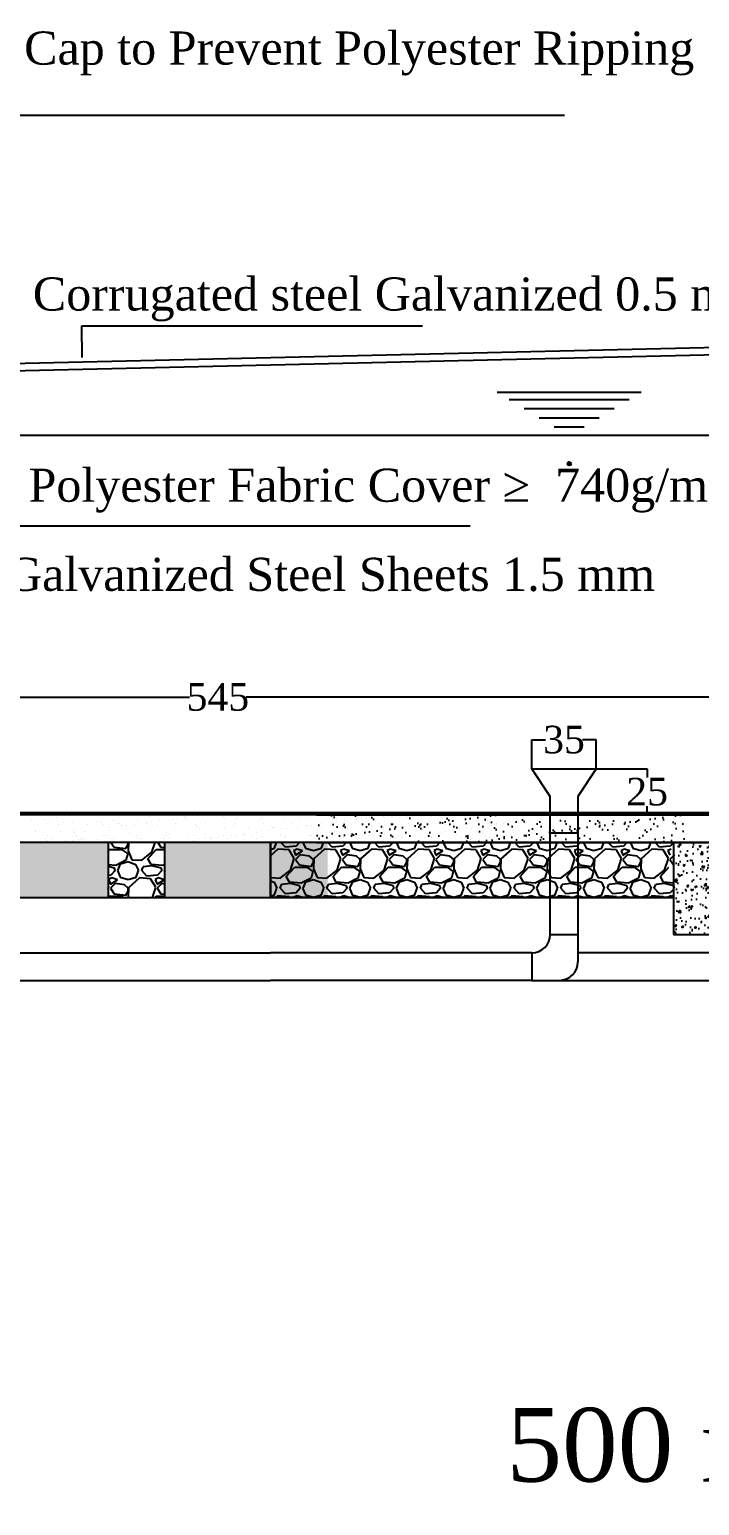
# Model space of a CAD drawing. Header units: centimetres. Extents: x 19229 to 24071, y 10219 to 13667.
# Drawn here: x 21384 to 21748, y 10272 to 11075 of the extents above; entities that cross this region are included whole.
import ezdxf

# ---------------------------------------------------------------- set-up
doc = ezdxf.new("R2010")
doc.units = ezdxf.units.CM
doc.layers.get('0').update_dxf_attribs({"linetype": 'CONTINUOUS'})
doc.layers.get('DEFPOINTS').update_dxf_attribs({"linetype": 'CONTINUOUS'})
doc.styles.add('style2', font='times.ttf', dxfattribs={"height": 15})
doc.styles.add('style3', font='times.ttf', dxfattribs={"height": 25})
doc.dimstyles.get("Standard").update_dxf_attribs({"dimtxt": 15, "dimasz": 0.18, "dimexe": 0.18, "dimexo": 0.0625, "dimgap": 0.09, "dimtad": 0, "dimtih": 1, "dimtoh": 1, "dimdec": 0, "dimzin": 0, "dimdsep": 46, "dimtxsty": 'style2', "dimcen": 0.09, "dimadec": 0, "dimazin": 0, "dimtfac": 1, "dimtdec": 0, "dimtofl": 0, "dimtmove": 0, "dimatfit": 3, "dimfxl": 1, "dimtolj": 1, "dimtzin": 0, "dimarcsym": 0})

# ---------------------------------------------------------------- blocks, each defined once
blk = doc.blocks.new('*D6')
at = {"color": 0, "lineweight": -2, "transparency": 16777216}
for p, q in [((21692.08, 10672.63), (21719.83, 10672.63)), ((21719.65, 10672.45), (21719.65, 10667.85)), ((21682.08, 10647.63), (21719.83, 10647.63)), ((21719.65, 10647.81), (21719.65, 10652.41))]:
    blk.add_line(p, q, dxfattribs=at)
at = {"color": 0, "transparency": 16777216}
for points in [[(21719.62, 10672.45), (21719.68, 10672.45), (21719.65, 10672.63)], [(21719.62, 10647.81), (21719.68, 10647.81), (21719.65, 10647.63)]]:
    blk.add_solid(points, dxfattribs=at)
at = {"layer": 'DEFPOINTS', "color": 0, "transparency": 16777216}
for p in [(21692.01, 10672.63), (21719.65, 10672.63), (21682.01, 10647.63)]:
    blk.add_point(p, dxfattribs=at)
at = {"color": 0, "transparency": 16777216, "insert": (21719.65, 10660.13), "char_height": 15, "attachment_point": 5, "style": 'style2'}
blk.add_mtext('\\A1;25', dxfattribs=at)
blk = doc.blocks.new('*D7')
at = {"color": 0, "lineweight": -2, "transparency": 16777216}
for p, q in [((21657.01, 10672.69), (21657.01, 10688.62)), ((21657.19, 10688.44), (21664.53, 10688.44)), ((21691.83, 10688.44), (21684.5, 10688.44)), ((21692.01, 10672.69), (21692.01, 10688.62))]:
    blk.add_line(p, q, dxfattribs=at)
at = {"color": 0, "transparency": 16777216}
for points in [[(21657.19, 10688.47), (21657.19, 10688.41), (21657.01, 10688.44)], [(21691.83, 10688.47), (21691.83, 10688.41), (21692.01, 10688.44)]]:
    blk.add_solid(points, dxfattribs=at)
at = {"layer": 'DEFPOINTS', "color": 0, "transparency": 16777216}
for p in [(21692.01, 10688.44), (21657.01, 10672.63), (21692.01, 10672.63)]:
    blk.add_point(p, dxfattribs=at)
at = {"color": 0, "transparency": 16777216, "insert": (21674.51, 10688.44), "char_height": 15, "attachment_point": 5, "style": 'style2'}
blk.add_mtext('\\A1;35', dxfattribs=at)
blk = doc.blocks.new('*D24')
at = {"color": 0, "lineweight": -2, "ltscale": 20, "transparency": 16777216}
for p, q in [((21214.07, 10711.7), (21214.07, 10711.82)), ((21214.25, 10711.64), (21471.06, 10711.64)), ((21758.76, 10711.64), (21501.94, 10711.64)), ((21758.94, 10711.7), (21758.94, 10711.82))]:
    blk.add_line(p, q, dxfattribs=at)
at = {"color": 0, "ltscale": 20, "transparency": 16777216}
for points in [[(21214.25, 10711.67), (21214.25, 10711.61), (21214.07, 10711.64)], [(21758.76, 10711.67), (21758.76, 10711.61), (21758.94, 10711.64)]]:
    blk.add_solid(points, dxfattribs=at)
at = {"layer": 'DEFPOINTS', "color": 0, "ltscale": 20, "transparency": 16777216}
for p in [(21214.07, 10711.64), (21758.94, 10711.64), (21758.94, 10711.64)]:
    blk.add_point(p, dxfattribs=at)
at = {"color": 0, "ltscale": 20, "transparency": 16777216, "insert": (21486.5, 10711.64), "char_height": 15, "attachment_point": 5, "style": 'style2'}
blk.add_mtext('\\A1;545', dxfattribs=at)

msp = doc.modelspace()

# ---------------------------------------------------------------- hatches: boundary and pattern name
h = msp.add_hatch(color=7)
h.dxf.hatch_style = 1
h.paths.add_polyline_path([(21676.39, 10838.45, 1), (21678.39, 10838.45, 1)])
h = msp.add_hatch()
h.set_pattern_fill('AR-SAND', scale=0.2)
h.set_pattern_definition([(37.5, (151.59, 1031.876), (-0.3200063, 9.7882647), [0, -7.7216, 0, -8.636, 0, -8.255]), (7.5, (151.59, 1031.876), (8.990466, 14.336502), [0, -4.1656, 0, -6.9596, 0, -2.667]), (327.5, (145.3415, 1031.876), (15.8198474, 0.0287437), [0, -2.54, 0, -9.144, 0, -11.938]), (317.5, (145.341, 1031.876), (15.271129, 4.4585865), [0, -1.27, 0, -5.9944, 0, -6.858])])
h.paths.add_polyline_path([(21740.07, 10647.63), (21540.07, 10647.63), (21540.07, 10632.63), (21740.07, 10632.63), (21740.07, 10637.63)])
h = msp.add_hatch()
h.set_pattern_fill('GRAVEL', scale=0.9)
h.set_pattern_definition([(228.0127875, (347.4592, 845.359), (-182.88000001, -205.73999999), [3.075493, -304.474353]), (184.969741, (345.4018, 843.073), (274.31999989, 22.860001302), [5.277642, -522.48644]), (132.510447, (340.144, 842.6158), (228.6000001, -251.45999991), [3.721334, -368.412505]), (267.273689, (331.2286, 836.9008), (22.86000005, 457.2), [4.80604, -475.797937]), (292.833654, (331, 832.1002), (-114.30000001, 274.319999996), [4.712703, -466.55827]), (357.273689, (332.8288, 827.7568), (-457.2, 22.86000005), [4.80604, -475.797937]), (37.6942405, (337.6294, 827.5282), (-297.179999987, -228.600000017), [6.355743, -629.218038]), (72.2553284, (342.6586, 831.4144), (160.020000043, 502.919999986), [6.000476, -594.04731]), (121.4295656, (344.4874, 837.1294), (-182.880000026, 297.179999984), [4.822317, -477.409911]), (175.236358, (341.9728, 841.2442), (251.46, -22.86000004), [5.50542, -269.765433]), (222.3974378, (336.4864, 841.7014), (-274.319999991, -251.46000001), [7.119701, -704.850953]), (138.814075, (353.86, 836.6722), (-160.02, 137.16000001), [2.43004, -240.575092]), (171.4692344, (352.0312, 838.2724), (297.18000001, -45.71999995), [4.623138, -457.69175]), (225, (347.46, 838.958), (-3e-15, -22.86), [3.232884, -29.096038]), (203.19859, (345.859, 841.7014), (114.3, 45.72), [1.740972, -172.355601]), (291.80141, (344.259, 841.0156), (-22.86, 68.58), [2.46209, -120.642777]), (30.963757, (345.1732, 838.7296), (68.58, 45.72), [3.998877, -129.296683]), (161.56505, (348.602, 840.787), (45.72, -22.86), [2.891584, -69.398083]), (16.3895403, (331, 841.0156), (228.6, 68.58), [4.050792, -401.02944]), (70.346176, (334.8862, 842.1586), (-91.44000001, -251.46), [3.39839, -336.439941]), (293.19859, (348.6022, 845.359), (-45.72, 114.3), [3.48192, -170.614652]), (343.6104597, (349.9738, 842.1586), (-228.600000005, 68.579999984), [4.050792, -401.02944]), (339.443955, (331, 826.8424), (-114.3, 45.72), [3.906317, -191.409609]), (294.7751406, (334.6576, 825.4708), (-114.30000014, 251.45999994), [3.27305, -324.03234]), (66.80141, (348.8308, 822.499), (45.72, 114.3), [3.48192, -170.614652]), (17.3540246, (350.2024, 825.6994), (-297.179999994, -91.44000002), [3.832045, -379.371384]), (69.443955, (337.6294, 822.499), (-45.72, -114.3), [1.953158, -193.362767]), (101.309932, (347.459, 822.499), (-22.86, 91.44), [1.165631, -115.397955]), (165.963757, (347.2306, 823.642), (68.58, -22.86), [4.712703, -89.541491]), (186.009006, (342.6586, 824.785), (228.6, 22.86000001), [4.367403, -432.372284]), (303.690068, (345.173, 836.672), (-22.86, 45.72), [3.296915, -79.125987]), (353.1572266, (347.002, 833.929), (388.620000002, -45.71999998), [5.75601, -569.844082]), (60.945396, (352.717, 833.2432), (-91.44, -160.02), [2.353574, -233.00453]), (90, (353.86, 835.3), (-22.86, 22.86), [1.3716, -21.4884]), (120.256437, (342.2014, 825.4708), (91.43999999, -160.02000001), [3.175803, -314.405467]), (48.0127875, (340.6012, 828.214), (182.88000002, 205.73999999), [6.150986, -301.39886]), (0, (344.716, 832.786), (22.86, 22.86), [5.9436, -16.9164]), (325.3048465, (350.6596, 832.786), (228.60000009, -160.01999988), [3.614486, -357.83385]), (254.054604, (353.6314, 830.7286), (-22.86, -91.44), [3.328462, -163.09485]), (207.6459754, (352.717, 827.5282), (-434.340000016, -228.59999997), [5.419306, -536.51218]), (175.4260787, (347.9164, 825.0136), (-297.18, 22.86), [5.733265, -567.592618])])
h.paths.add_polyline_path([(21457.97, 10632.63), (21457.97, 10602.63), (21546.07, 10602.63), (21546.07, 10632.63)])
h.paths.add_polyline_path([(21426.97, 10602.63), (21426.97, 10632.63), (21189.07, 10632.63), (21189.07, 10602.63)])
at = {"ltscale": 20}
h = msp.add_hatch(dxfattribs=at)
h.set_pattern_fill('GRAVEL')
h.paths.add_polyline_path([(21457.71, 10632.63), (21426.97, 10632.63), (21426.97, 10602.63), (21457.71, 10602.63)])
at = {"ltscale": 500}
h = msp.add_hatch(dxfattribs=at)
h.set_pattern_fill('CONCRETE_C', scale=1.5, pattern_type=2)
h.set_pattern_definition([(50, (395.5175, 942.506), (10.7589027, -0.941282), [1.125, -12.375]), (355, (395.517, 942.506), (-2.08127, 11.282882), [0.9, -9.9]), (100.4514, (396.414, 942.427), (8.6776407, 10.341593), [0.956103, -10.5171317]), (46.1842, (395.517, 945.506), (16.008616, -2.482785), [1.6875, -18.5625]), (96.6356, (396.852, 945.299), (14.019941, 14.611768), [1.434154, -15.775695]), (351.1842, (395.517, 945.506), (14.019929, 14.611779), [1.35, -14.85]), (21, (397.0175, 944.756), (8.9536058, -6.0392834), [1.125, -12.375]), (326, (397.017, 944.756), (3.64973, 10.8772507), [0.9, -9.9]), (71.4514, (397.764, 944.252), (12.6033394, 4.8379575), [0.956103, -10.5171317]), (37.5, (395.5175, 942.5056), (0.1823978, 4.9934078), [0, -9.78, 0, -10.05, 0, -9.9375]), (7.5, (395.5175, 942.5056), (3.9460431, 5.9161757), [0, -5.73, 0, -9.555, 0, -3.7875]), (327.5, (392.1725, 942.5056), (8.00733654, -0.3383231), [0, -3.75, 0, -11.7, 0, -15.525]), (317.5, (390.6725, 942.5056), (8.7477925, 1.5015747), [0, -4.875, 0, -7.77, 0, -11.025])])
h.paths.add_polyline_path([(21793.94, 10632.63), (21733.94, 10632.63), (21733.94, 10582.63), (21793.94, 10582.63)])

# ---------------------------------------------------------------- linework, layer by layer
at = {"color": 7, "ltscale": 20}
for p, q in [((21297.41, 11028.03), (21674.7, 11028.03)), ((21412.74, 10896.25), (21412.56, 10913.4)), ((21412.56, 10913.4), (21597.65, 10913.4)), ((22063.96, 10908.63), (21197.57, 10888.63)), ((22064.05, 10904.63), (21197.66, 10884.63)), ((21426.97, 10632.65), (21214.07, 10632.69)), ((21515.07, 10632.63), (21426.97, 10632.64)), ((21189.07, 10572.63), (21426.97, 10572.63)), ((21426.97, 10572.63), (21515.07, 10572.63)), ((21657.01, 10572.63), (21657.01, 10557.63)), ((21189.07, 10557.63), (21426.97, 10557.63)), ((21426.97, 10557.63), (21515.07, 10557.63))]:
    msp.add_line(p, q, dxfattribs=at)
at = {"color": 7}
for p, q in [((21638.26, 10877.45), (21716.51, 10877.45)), ((21644.78, 10873.45), (21709.99, 10873.45)), ((21652.93, 10868.45), (21701.84, 10868.45)), ((21661.08, 10863.45), (21693.69, 10863.45)), ((21669.23, 10858.45), (21685.54, 10858.45)), ((21214.07, 10854.01), (21426.97, 10854.01)), ((21426.97, 10854.01), (22913.85, 10854.01)), ((21215.13, 10804.63), (21623.48, 10804.63)), ((21426.97, 10648.63), (21214.07, 10648.63)), ((21426.97, 10647.63), (21214.07, 10647.63)), ((21392.07, 10647.46), (21392.07, 10647.46)), ((21405.88, 10647.01), (21405.88, 10647.01)), ((21407.89, 10647.49), (21407.89, 10647.49)), ((21408.52, 10647.35), (21408.52, 10647.35)), ((21423.71, 10647.52), (21423.71, 10647.52)), ((21914.95, 10648.63), (21426.97, 10648.63)), ((21914.95, 10647.63), (21426.97, 10647.63)), ((21428.11, 10647.49), (21428.11, 10647.49)), ((21440.17, 10647.61), (21440.17, 10647.61)), ((21448.43, 10647.32), (21448.43, 10647.32)), ((21469.06, 10646.87), (21469.06, 10646.87)), ((21475.28, 10647.07), (21475.28, 10647.07)), ((21477.92, 10647.42), (21477.92, 10647.42)), ((21489.39, 10646.69), (21489.39, 10646.69)), ((21540.07, 10647.63), (21914.95, 10647.63)), ((21914.95, 10647.63), (21540.07, 10647.63)), ((21575.68, 10647.14), (21575.68, 10647.14)), ((21578.33, 10647.48), (21578.33, 10647.48)), ((21589.74, 10646.75), (21589.74, 10646.75)), ((21616.46, 10647.18), (21616.46, 10647.18)), ((21629.76, 10647.35), (21629.76, 10647.35)), ((21642.75, 10647.29), (21642.75, 10647.29)), ((21385.3, 10644.3), (21385.3, 10644.3)), ((21387.61, 10639.2), (21387.61, 10639.2)), ((21392.2, 10645.21), (21392.2, 10645.21)), ((21393.66, 10643.08), (21393.66, 10643.08)), ((21394.85, 10645.55), (21394.85, 10645.55)), ((21398.98, 10646.1), (21398.98, 10646.1)), ((21399.78, 10642.55), (21399.78, 10642.55)), ((21402.88, 10643.66), (21402.88, 10643.66)), ((21407.38, 10643.57), (21407.38, 10643.57)), ((21407.94, 10639.02), (21407.94, 10639.02)), ((21415.6, 10642.58), (21415.6, 10642.58)), ((21420.68, 10643.74), (21420.68, 10643.74)), ((21423.21, 10643.48), (21423.21, 10643.48)), ((21424.14, 10642.63), (21424.14, 10642.63)), ((21427.36, 10640.76), (21427.36, 10640.76)), ((21427.55, 10638.98), (21427.55, 10638.98)), ((21429.69, 10644.34), (21429.69, 10644.34)), ((21432.06, 10642.66), (21432.06, 10642.66)), ((21433.16, 10642.86), (21433.16, 10642.86)), ((21434.1, 10642), (21434.1, 10642)), ((21434.26, 10641.67), (21434.26, 10641.67)), ((21436.56, 10639.58), (21436.56, 10639.58)), ((21436.9, 10642.02), (21436.9, 10642.02)), ((21441.03, 10642.56), (21441.03, 10642.56)), ((21442.69, 10644.28), (21442.69, 10644.28)), ((21447.88, 10642.69), (21447.88, 10642.69)), ((21447.93, 10643.47), (21447.93, 10643.47)), ((21449.37, 10646.46), (21449.37, 10646.46)), ((21449.86, 10639.75), (21449.86, 10639.75)), ((21450.58, 10643.82), (21450.58, 10643.82)), ((21453.79, 10642.41), (21453.79, 10642.41)), ((21454.71, 10644.36), (21454.71, 10644.36)), ((21456.41, 10644.77), (21456.41, 10644.77)), ((21461.61, 10645.27), (21461.61, 10645.27)), ((21462.85, 10639.69), (21462.85, 10639.69)), ((21463.7, 10642.72), (21463.7, 10642.72)), ((21464.25, 10645.62), (21464.25, 10645.62)), ((21468.38, 10646.16), (21468.38, 10646.16)), ((21469.7, 10644.94), (21469.7, 10644.94)), ((21474.12, 10642.24), (21474.12, 10642.24)), ((21475.05, 10641.38), (21475.05, 10641.38)), ((21476.57, 10640.18), (21476.57, 10640.18)), ((21479.52, 10642.75), (21479.52, 10642.75)), ((21482.7, 10644.88), (21482.7, 10644.88)), ((21489.87, 10640.35), (21489.87, 10640.35)), ((21490.32, 10645.84), (21490.32, 10645.84)), ((21494.74, 10641.79), (21494.74, 10641.79)), ((21495.34, 10642.78), (21495.34, 10642.78)), ((21496.42, 10645.37), (21496.42, 10645.37)), ((21502.87, 10640.29), (21502.87, 10640.29)), ((21509.72, 10645.54), (21509.72, 10645.54)), ((21510.01, 10646.25), (21510.01, 10646.25)), ((21511.16, 10642.81), (21511.16, 10642.81)), ((21514.09, 10639.03), (21514.09, 10639.03)), ((21515.07, 10641.61), (21515.07, 10641.61)), ((21516.01, 10640.75), (21516.01, 10640.75)), ((21516.59, 10640.78), (21516.59, 10640.78)), ((21520.99, 10639.94), (21520.99, 10639.94)), ((21522.71, 10645.48), (21522.71, 10645.48)), ((21523.63, 10640.28), (21523.63, 10640.28)), ((21526.98, 10642.84), (21526.98, 10642.84)), ((21527.76, 10640.83), (21527.76, 10640.83)), ((21529.88, 10640.95), (21529.88, 10640.95)), ((21530.34, 10646.07), (21530.34, 10646.07)), ((21531.28, 10645.21), (21531.28, 10645.21)), ((21534.66, 10641.74), (21534.66, 10641.74)), ((21535.7, 10641.16), (21535.7, 10641.16)), ((21536.43, 10645.98), (21536.43, 10645.98)), ((21537.3, 10642.08), (21537.3, 10642.08)), ((21541.43, 10642.63), (21541.43, 10642.63)), ((21542.8, 10642.87), (21542.8, 10642.87)), ((21542.88, 10640.89), (21542.88, 10640.89)), ((21548.33, 10643.54), (21548.33, 10643.54)), ((21549.73, 10646.15), (21549.73, 10646.15)), ((21550.97, 10645.62), (21550.97, 10645.62)), ((21550.98, 10643.88), (21550.98, 10643.88)), ((21555.11, 10644.43), (21555.11, 10644.43)), ((21556.02, 10640.99), (21556.02, 10640.99)), ((21556.6, 10641.38), (21556.6, 10641.38)), ((21556.96, 10640.13), (21556.96, 10640.13)), ((21558.62, 10642.89), (21558.62, 10642.89)), ((21562.01, 10645.34), (21562.01, 10645.34)), ((21562.72, 10646.08), (21562.72, 10646.08)), ((21564.65, 10645.68), (21564.65, 10645.68)), ((21568.78, 10646.23), (21568.78, 10646.23)), ((21569.9, 10641.55), (21569.9, 10641.55)), ((21571.3, 10645.45), (21571.3, 10645.45)), ((21572.23, 10644.59), (21572.23, 10644.59)), ((21574.44, 10642.92), (21574.44, 10642.92)), ((21576.45, 10646.58), (21576.45, 10646.58)), ((21576.65, 10640.54), (21576.65, 10640.54)), ((21582.89, 10641.49), (21582.89, 10641.49)), ((21590.26, 10642.95), (21590.26, 10642.95)), ((21591.92, 10645), (21591.92, 10645)), ((21596.61, 10641.98), (21596.61, 10641.98)), ((21596.98, 10640.36), (21596.98, 10640.36)), ((21597.92, 10639.51), (21597.92, 10639.51)), ((21602.74, 10646.69), (21602.74, 10646.69)), ((21606.08, 10642.98), (21606.08, 10642.98)), ((21609.91, 10642.15), (21609.91, 10642.15)), ((21612.25, 10644.82), (21612.25, 10644.82)), ((21613.19, 10643.97), (21613.19, 10643.97)), ((21614.49, 10639.09), (21614.49, 10639.09)), ((21617.61, 10639.92), (21617.61, 10639.92)), ((21621.39, 10640), (21621.39, 10640)), ((21621.9, 10643.01), (21621.9, 10643.01)), ((21622.9, 10642.09), (21622.9, 10642.09)), ((21624.03, 10640.35), (21624.03, 10640.35)), ((21628.16, 10640.89), (21628.16, 10640.89)), ((21632.88, 10644.37), (21632.88, 10644.37)), ((21635.06, 10641.8), (21635.06, 10641.8)), ((21636.62, 10642.59), (21636.62, 10642.59)), ((21637.71, 10642.15), (21637.71, 10642.15)), ((21637.72, 10643.04), (21637.72, 10643.04)), ((21637.93, 10639.74), (21637.93, 10639.74)), ((21638.87, 10638.88), (21638.87, 10638.88)), ((21641.84, 10642.69), (21641.84, 10642.69)), ((21648.74, 10643.6), (21648.74, 10643.6)), ((21649.92, 10642.76), (21649.92, 10642.76)), ((21651.38, 10643.95), (21651.38, 10643.95)), ((21653.2, 10644.2), (21653.2, 10644.2)), ((21653.54, 10643.07), (21653.54, 10643.07)), ((21654.14, 10643.34), (21654.14, 10643.34)), ((21655.51, 10644.49), (21655.51, 10644.49)), ((21658.56, 10639.29), (21658.56, 10639.29)), ((21662.41, 10645.4), (21662.41, 10645.4)), ((21662.92, 10642.69), (21662.92, 10642.69)), ((21665.06, 10645.75), (21665.06, 10645.75)), ((21387.53, 10638.37), (21387.53, 10638.37)), ((21392.66, 10634.57), (21392.66, 10634.57)), ((21393.6, 10633.71), (21393.6, 10633.71)), ((21393.98, 10633.29), (21393.98, 10633.29)), ((21394.03, 10636.11), (21394.03, 10636.11)), ((21396.17, 10634.74), (21396.17, 10634.74)), ((21396.89, 10632.67), (21396.89, 10632.67)), ((21399.53, 10633.02), (21399.53, 10633.02)), ((21400.83, 10638.54), (21400.83, 10638.54)), ((21403.66, 10633.56), (21403.66, 10633.56)), ((21407.7, 10633.78), (21407.7, 10633.78)), ((21408.87, 10638.17), (21408.87, 10638.17)), ((21409.85, 10636.14), (21409.85, 10636.14)), ((21410.56, 10634.47), (21410.56, 10634.47)), ((21411.99, 10634.77), (21411.99, 10634.77)), ((21413.2, 10634.82), (21413.2, 10634.82)), ((21413.29, 10634.12), (21413.29, 10634.12)), ((21413.83, 10638.48), (21413.83, 10638.48)), ((21417.33, 10635.36), (21417.33, 10635.36)), ((21421, 10633.95), (21421, 10633.95)), ((21424.23, 10636.27), (21424.23, 10636.27)), ((21425.67, 10636.16), (21425.67, 10636.16)), ((21426.88, 10636.62), (21426.88, 10636.62)), ((21428.45, 10634.86), (21428.45, 10634.86)), ((21430.01, 10634.55), (21430.01, 10634.55)), ((21438.52, 10637.95), (21438.52, 10637.95)), ((21442.13, 10636.25), (21442.13, 10636.25)), ((21443.01, 10634.49), (21443.01, 10634.49)), ((21443.57, 10633.32), (21443.57, 10633.32)), ((21444.27, 10634.89), (21444.27, 10634.89)), ((21456.73, 10634.98), (21456.73, 10634.98)), ((21457.95, 10636.28), (21457.95, 10636.28)), ((21458.84, 10637.78), (21458.84, 10637.78)), ((21459.78, 10636.92), (21459.78, 10636.92)), ((21460.09, 10634.91), (21460.09, 10634.91)), ((21464.2, 10632.87), (21464.2, 10632.87)), ((21466.29, 10632.73), (21466.29, 10632.73)), ((21468.93, 10633.08), (21468.93, 10633.08)), ((21470.02, 10635.15), (21470.02, 10635.15)), ((21473.06, 10633.63), (21473.06, 10633.63)), ((21473.77, 10636.31), (21473.77, 10636.31)), ((21475.91, 10634.94), (21475.91, 10634.94)), ((21479.47, 10637.33), (21479.47, 10637.33)), ((21479.96, 10634.53), (21479.96, 10634.53)), ((21482.61, 10634.88), (21482.61, 10634.88)), ((21483.02, 10635.09), (21483.02, 10635.09)), ((21484.53, 10632.7), (21484.53, 10632.7)), ((21486.74, 10635.43), (21486.74, 10635.43)), ((21489.59, 10636.34), (21489.59, 10636.34)), ((21491.73, 10634.97), (21491.73, 10634.97)), ((21493.64, 10636.33), (21493.64, 10636.33)), ((21496.28, 10636.68), (21496.28, 10636.68)), ((21496.74, 10635.59), (21496.74, 10635.59)), ((21499.8, 10637.15), (21499.8, 10637.15)), ((21500.41, 10637.23), (21500.41, 10637.23)), ((21500.74, 10636.3), (21500.74, 10636.3)), ((21505.41, 10636.37), (21505.41, 10636.37)), ((21507.31, 10638.13), (21507.31, 10638.13)), ((21507.55, 10635), (21507.55, 10635)), ((21509.96, 10638.48), (21509.96, 10638.48)), ((21510.04, 10635.76), (21510.04, 10635.76)), ((21515.07, 10632.63), (21515.07, 10602.63)), ((22340.07, 10632.63), (21515.07, 10632.63)), ((21517.31, 10629.52), (21518.42, 10632.63)), ((21520.43, 10636.7), (21520.43, 10636.7)), ((21523.15, 10630.03), (21520.77, 10632.63)), ((21521.23, 10636.39), (21521.23, 10636.39)), ((21523.03, 10635.69), (21523.03, 10635.69)), ((21523.37, 10635.03), (21523.37, 10635.03)), ((21530.87, 10632.63), (21528.99, 10630.54)), ((21532.74, 10632.63), (21534.07, 10629.52)), ((21536.75, 10636.19), (21536.75, 10636.19)), ((21537.05, 10636.42), (21537.05, 10636.42)), ((21539.19, 10635.06), (21539.19, 10635.06)), ((21540.07, 10632.63), (21540.07, 10632.63)), ((21540.07, 10632.63), (22913.85, 10632.63)), ((22340.07, 10632.63), (21540.07, 10632.63)), ((21540.75, 10636.53), (21540.75, 10636.53)), ((21541.69, 10635.67), (21541.69, 10635.67)), ((21542.71, 10629.52), (21543.82, 10632.63)), ((21548.55, 10630.03), (21546.17, 10632.63)), ((21550.05, 10636.36), (21550.05, 10636.36)), ((21552.87, 10636.45), (21552.87, 10636.45)), ((21556.27, 10632.63), (21554.39, 10630.54)), ((21555.01, 10635.09), (21555.01, 10635.09)), ((21558.14, 10632.63), (21559.47, 10629.52)), ((21561.38, 10636.08), (21561.38, 10636.08)), ((21563.04, 10636.3), (21563.04, 10636.3)), ((21566.69, 10632.8), (21566.69, 10632.8)), ((21568.11, 10629.52), (21569.22, 10632.63)), ((21568.69, 10636.48), (21568.69, 10636.48)), ((21569.34, 10633.15), (21569.34, 10633.15)), ((21570.83, 10635.12), (21570.83, 10635.12)), ((21573.95, 10630.03), (21571.57, 10632.63)), ((21573.47, 10633.69), (21573.47, 10633.69)), ((21576.77, 10636.79), (21576.77, 10636.79)), ((21581.67, 10632.63), (21579.79, 10630.54)), ((21580.37, 10634.6), (21580.37, 10634.6)), ((21581.71, 10635.91), (21581.71, 10635.91)), ((21582.64, 10635.05), (21582.64, 10635.05)), ((21583.01, 10634.95), (21583.01, 10634.95)), ((21583.54, 10632.63), (21584.87, 10629.52)), ((21584.51, 10636.51), (21584.51, 10636.51)), ((21586.65, 10635.14), (21586.65, 10635.14)), ((21587.14, 10635.49), (21587.14, 10635.49)), ((21590.06, 10636.96), (21590.06, 10636.96)), ((21593.51, 10629.52), (21594.62, 10632.63)), ((21594.04, 10636.4), (21594.04, 10636.4)), ((21596.68, 10636.75), (21596.68, 10636.75)), ((21599.35, 10630.03), (21596.97, 10632.63)), ((21600.33, 10636.54), (21600.33, 10636.54)), ((21600.81, 10637.29), (21600.81, 10637.29)), ((21602.33, 10635.46), (21602.33, 10635.46)), ((21602.47, 10635.17), (21602.47, 10635.17)), ((21603.06, 10636.9), (21603.06, 10636.9)), ((21607.07, 10632.63), (21605.19, 10630.54)), ((21607.71, 10638.2), (21607.71, 10638.2)), ((21608.94, 10632.63), (21610.27, 10629.52)), ((21610.36, 10638.55), (21610.36, 10638.55)), ((21616.15, 10636.57), (21616.15, 10636.57)), ((21616.78, 10637.39), (21616.78, 10637.39)), ((21618.29, 10635.2), (21618.29, 10635.2)), ((21618.91, 10629.52), (21620.02, 10632.63)), ((21624.75, 10630.03), (21622.37, 10632.63)), ((21622.66, 10635.28), (21622.66, 10635.28)), ((21623.6, 10634.42), (21623.6, 10634.42)), ((21630.08, 10637.56), (21630.08, 10637.56)), ((21632.47, 10632.63), (21630.59, 10630.54)), ((21631.97, 10636.6), (21631.97, 10636.6)), ((21634.11, 10635.23), (21634.11, 10635.23)), ((21634.34, 10632.63), (21635.67, 10629.52)), ((21636.94, 10632.8), (21636.94, 10632.8)), ((21643.07, 10637.5), (21643.07, 10637.5)), ((21643.29, 10634.83), (21643.29, 10634.83)), ((21644.31, 10629.52), (21645.42, 10632.63)), ((21650.15, 10630.03), (21647.77, 10632.63)), ((21647.79, 10636.62), (21647.79, 10636.62)), ((21649.93, 10635.26), (21649.93, 10635.26)), ((21650.24, 10632.97), (21650.24, 10632.97)), ((21657.87, 10632.63), (21655.99, 10630.54)), ((21656.79, 10637.99), (21656.79, 10637.99)), ((21659.74, 10632.63), (21661.07, 10629.52)), ((21663.24, 10632.91), (21663.24, 10632.91)), ((21663.61, 10636.65), (21663.61, 10636.65)), ((21663.62, 10634.66), (21663.62, 10634.66)), ((21664.55, 10633.8), (21664.55, 10633.8)), ((21665.75, 10635.29), (21665.75, 10635.29)), ((21667.01, 10582.63), (21667.01, 10637.63)), ((21669.71, 10629.52), (21670.82, 10632.63)), ((21675.55, 10630.03), (21673.17, 10632.63)), ((21683.27, 10632.63), (21681.39, 10630.54)), ((21682.01, 10637.63), (21682.01, 10582.63)), ((21685.14, 10632.63), (21686.47, 10629.52)), ((21695.11, 10629.52), (21696.22, 10632.63)), ((21700.95, 10630.03), (21698.57, 10632.63)), ((21708.67, 10632.63), (21706.79, 10630.54)), ((21710.54, 10632.63), (21711.87, 10629.52)), ((21720.51, 10629.52), (21721.62, 10632.63)), ((21726.35, 10630.03), (21723.97, 10632.63)), ((21734.07, 10632.63), (21732.19, 10630.54)), ((21515.07, 10628.86), (21517.31, 10629.52)), ((21519.09, 10629.01), (21515.07, 10625.35)), ((21525.18, 10628.5), (21519.09, 10629.01)), ((21528.99, 10630.54), (21523.15, 10630.03)), ((21527.98, 10623.93), (21525.18, 10628.5)), ((21525.94, 10617.58), (21527.98, 10623.93)), ((21529.5, 10629.01), (21527.72, 10628.25)), ((21527.72, 10628.25), (21528.74, 10625.71)), ((21528.74, 10625.71), (21532.55, 10628)), ((21531.28, 10625.96), (21528.74, 10623.42)), ((21528.74, 10623.42), (21530.77, 10620.38)), ((21532.55, 10628), (21529.5, 10629.01)), ((21536.36, 10625.2), (21531.28, 10625.96)), ((21534.07, 10629.52), (21538.39, 10628.25)), ((21538.39, 10623.42), (21536.36, 10625.2)), ((21538.39, 10628.25), (21542.71, 10629.52)), ((21538.64, 10623.68), (21538.39, 10618.34)), ((21538.39, 10621.9), (21538.39, 10623.42)), ((21544.49, 10629.01), (21538.64, 10623.68)), ((21550.58, 10628.5), (21544.49, 10629.01)), ((21554.39, 10630.54), (21548.55, 10630.03)), ((21553.38, 10623.93), (21550.58, 10628.5)), ((21551.34, 10617.58), (21553.38, 10623.93)), ((21554.9, 10629.01), (21553.12, 10628.25)), ((21553.12, 10628.25), (21554.14, 10625.71)), ((21554.14, 10625.71), (21557.95, 10628)), ((21556.68, 10625.96), (21554.14, 10623.42)), ((21554.14, 10623.42), (21556.17, 10620.38)), ((21557.95, 10628), (21554.9, 10629.01)), ((21561.76, 10625.2), (21556.68, 10625.96)), ((21559.47, 10629.52), (21563.79, 10628.25)), ((21563.79, 10623.42), (21561.76, 10625.2)), ((21563.79, 10628.25), (21568.11, 10629.52)), ((21564.04, 10623.68), (21563.79, 10618.34)), ((21563.79, 10621.9), (21563.79, 10623.42)), ((21569.89, 10629.01), (21564.04, 10623.68)), ((21575.98, 10628.5), (21569.89, 10629.01)), ((21579.79, 10630.54), (21573.95, 10630.03)), ((21578.78, 10623.93), (21575.98, 10628.5)), ((21576.74, 10617.58), (21578.78, 10623.93)), ((21580.3, 10629.01), (21578.52, 10628.25)), ((21578.52, 10628.25), (21579.54, 10625.71)), ((21579.54, 10625.71), (21583.35, 10628)), ((21582.08, 10625.96), (21579.54, 10623.42)), ((21579.54, 10623.42), (21581.57, 10620.38)), ((21583.35, 10628), (21580.3, 10629.01)), ((21587.16, 10625.2), (21582.08, 10625.96)), ((21584.87, 10629.52), (21589.19, 10628.25)), ((21589.19, 10623.42), (21587.16, 10625.2)), ((21589.19, 10628.25), (21593.51, 10629.52)), ((21589.44, 10623.68), (21589.19, 10618.34)), ((21589.19, 10621.9), (21589.19, 10623.42)), ((21595.29, 10629.01), (21589.44, 10623.68)), ((21601.38, 10628.5), (21595.29, 10629.01)), ((21605.19, 10630.54), (21599.35, 10630.03)), ((21604.18, 10623.93), (21601.38, 10628.5)), ((21602.14, 10617.58), (21604.18, 10623.93)), ((21605.7, 10629.01), (21603.92, 10628.25)), ((21603.92, 10628.25), (21604.94, 10625.71)), ((21604.94, 10625.71), (21608.75, 10628)), ((21607.48, 10625.96), (21604.94, 10623.42)), ((21604.94, 10623.42), (21606.97, 10620.38)), ((21608.75, 10628), (21605.7, 10629.01)), ((21612.56, 10625.2), (21607.48, 10625.96)), ((21610.27, 10629.52), (21614.59, 10628.25)), ((21614.59, 10623.42), (21612.56, 10625.2)), ((21614.59, 10628.25), (21618.91, 10629.52)), ((21614.84, 10623.68), (21614.59, 10618.34)), ((21614.59, 10621.9), (21614.59, 10623.42)), ((21620.69, 10629.01), (21614.84, 10623.68)), ((21626.78, 10628.5), (21620.69, 10629.01)), ((21630.59, 10630.54), (21624.75, 10630.03)), ((21629.58, 10623.93), (21626.78, 10628.5)), ((21627.54, 10617.58), (21629.58, 10623.93)), ((21631.1, 10629.01), (21629.32, 10628.25)), ((21629.32, 10628.25), (21630.34, 10625.71)), ((21630.34, 10625.71), (21634.15, 10628)), ((21632.88, 10625.96), (21630.34, 10623.42)), ((21630.34, 10623.42), (21632.37, 10620.38)), ((21634.15, 10628), (21631.1, 10629.01)), ((21637.96, 10625.2), (21632.88, 10625.96)), ((21635.67, 10629.52), (21639.99, 10628.25)), ((21639.99, 10623.42), (21637.96, 10625.2)), ((21639.99, 10628.25), (21644.31, 10629.52)), ((21640.24, 10623.68), (21639.99, 10618.34)), ((21639.99, 10621.9), (21639.99, 10623.42)), ((21646.09, 10629.01), (21640.24, 10623.68)), ((21652.18, 10628.5), (21646.09, 10629.01)), ((21655.99, 10630.54), (21650.15, 10630.03)), ((21654.98, 10623.93), (21652.18, 10628.5)), ((21652.94, 10617.58), (21654.98, 10623.93)), ((21656.5, 10629.01), (21654.72, 10628.25)), ((21654.72, 10628.25), (21655.74, 10625.71)), ((21655.74, 10625.71), (21659.55, 10628)), ((21658.28, 10625.96), (21655.74, 10623.42)), ((21655.74, 10623.42), (21657.77, 10620.38)), ((21659.55, 10628), (21656.5, 10629.01)), ((21663.36, 10625.2), (21658.28, 10625.96)), ((21661.07, 10629.52), (21665.39, 10628.25)), ((21665.39, 10623.42), (21663.36, 10625.2)), ((21665.39, 10628.25), (21669.71, 10629.52)), ((21665.64, 10623.68), (21665.39, 10618.34)), ((21665.39, 10621.9), (21665.39, 10623.42)), ((21671.49, 10629.01), (21665.64, 10623.68)), ((21677.58, 10628.5), (21671.49, 10629.01)), ((21681.39, 10630.54), (21675.55, 10630.03)), ((21680.38, 10623.93), (21677.58, 10628.5)), ((21678.34, 10617.58), (21680.38, 10623.93)), ((21681.9, 10629.01), (21680.12, 10628.25)), ((21680.12, 10628.25), (21681.14, 10625.71)), ((21681.14, 10625.71), (21684.95, 10628)), ((21683.68, 10625.96), (21681.14, 10623.42)), ((21681.14, 10623.42), (21683.17, 10620.38)), ((21684.95, 10628), (21681.9, 10629.01)), ((21688.76, 10625.2), (21683.68, 10625.96)), ((21686.47, 10629.52), (21690.79, 10628.25)), ((21690.79, 10623.42), (21688.76, 10625.2)), ((21690.79, 10628.25), (21695.11, 10629.52)), ((21691.04, 10623.68), (21690.79, 10618.34)), ((21690.79, 10621.9), (21690.79, 10623.42)), ((21696.89, 10629.01), (21691.04, 10623.68)), ((21702.98, 10628.5), (21696.89, 10629.01)), ((21706.79, 10630.54), (21700.95, 10630.03)), ((21705.78, 10623.93), (21702.98, 10628.5)), ((21703.74, 10617.58), (21705.78, 10623.93)), ((21707.3, 10629.01), (21705.52, 10628.25)), ((21705.52, 10628.25), (21706.54, 10625.71)), ((21706.54, 10625.71), (21710.35, 10628)), ((21709.08, 10625.96), (21706.54, 10623.42)), ((21706.54, 10623.42), (21708.57, 10620.38)), ((21710.35, 10628), (21707.3, 10629.01)), ((21714.16, 10625.2), (21709.08, 10625.96)), ((21711.87, 10629.52), (21716.19, 10628.25)), ((21716.19, 10623.42), (21714.16, 10625.2)), ((21716.19, 10628.25), (21720.51, 10629.52)), ((21716.44, 10623.68), (21716.19, 10618.34)), ((21716.19, 10621.9), (21716.19, 10623.42)), ((21722.29, 10629.01), (21716.44, 10623.68)), ((21728.38, 10628.5), (21722.29, 10629.01)), ((21732.19, 10630.54), (21726.35, 10630.03)), ((21731.18, 10623.93), (21728.38, 10628.5)), ((21729.14, 10617.58), (21731.18, 10623.93)), ((21732.7, 10629.01), (21730.92, 10628.25)), ((21730.92, 10628.25), (21731.94, 10625.71)), ((21734.48, 10625.96), (21731.94, 10623.42)), ((21731.94, 10623.42), (21733.97, 10620.38)), ((21520.36, 10613.26), (21525.94, 10617.58)), ((21523.66, 10614.03), (21528.23, 10619.11)), ((21528.23, 10619.11), (21534.83, 10619.11)), ((21530.77, 10620.38), (21537.12, 10619.61)), ((21534.83, 10619.11), (21538.14, 10616.82)), ((21537.12, 10619.61), (21538.39, 10621.9)), ((21538.14, 10616.82), (21537.12, 10613.26)), ((21538.39, 10618.34), (21540.42, 10613.52)), ((21545.76, 10613.26), (21551.34, 10617.58)), ((21549.06, 10614.03), (21553.63, 10619.11)), ((21553.63, 10619.11), (21560.23, 10619.11)), ((21556.17, 10620.38), (21562.52, 10619.61)), ((21560.23, 10619.11), (21563.54, 10616.82)), ((21562.52, 10619.61), (21563.79, 10621.9)), ((21563.54, 10616.82), (21562.52, 10613.26)), ((21563.79, 10618.34), (21565.82, 10613.52)), ((21571.16, 10613.26), (21576.74, 10617.58)), ((21574.46, 10614.03), (21579.03, 10619.11)), ((21579.03, 10619.11), (21585.63, 10619.11)), ((21581.57, 10620.38), (21587.92, 10619.61)), ((21585.63, 10619.11), (21588.94, 10616.82)), ((21587.92, 10619.61), (21589.19, 10621.9)), ((21588.94, 10616.82), (21587.92, 10613.26)), ((21589.19, 10618.34), (21591.22, 10613.52)), ((21596.56, 10613.26), (21602.14, 10617.58)), ((21599.86, 10614.03), (21604.43, 10619.11)), ((21604.43, 10619.11), (21611.03, 10619.11)), ((21606.97, 10620.38), (21613.32, 10619.61)), ((21611.03, 10619.11), (21614.34, 10616.82)), ((21613.32, 10619.61), (21614.59, 10621.9)), ((21614.34, 10616.82), (21613.32, 10613.26)), ((21614.59, 10618.34), (21616.62, 10613.52)), ((21621.96, 10613.26), (21627.54, 10617.58)), ((21625.26, 10614.03), (21629.83, 10619.11)), ((21629.83, 10619.11), (21636.43, 10619.11)), ((21632.37, 10620.38), (21638.72, 10619.61)), ((21636.43, 10619.11), (21639.74, 10616.82)), ((21638.72, 10619.61), (21639.99, 10621.9)), ((21639.74, 10616.82), (21638.72, 10613.26)), ((21639.99, 10618.34), (21642.02, 10613.52)), ((21647.36, 10613.26), (21652.94, 10617.58)), ((21650.66, 10614.03), (21655.23, 10619.11)), ((21655.23, 10619.11), (21661.83, 10619.11)), ((21657.77, 10620.38), (21664.12, 10619.61)), ((21661.83, 10619.11), (21665.14, 10616.82)), ((21664.12, 10619.61), (21665.39, 10621.9)), ((21665.14, 10616.82), (21664.12, 10613.26)), ((21665.39, 10618.34), (21667.42, 10613.52)), ((21672.76, 10613.26), (21678.34, 10617.58)), ((21676.06, 10614.03), (21680.63, 10619.11)), ((21680.63, 10619.11), (21687.23, 10619.11)), ((21683.17, 10620.38), (21689.52, 10619.61)), ((21687.23, 10619.11), (21690.54, 10616.82)), ((21689.52, 10619.61), (21690.79, 10621.9)), ((21690.54, 10616.82), (21689.52, 10613.26)), ((21690.79, 10618.34), (21692.82, 10613.52)), ((21698.16, 10613.26), (21703.74, 10617.58)), ((21701.46, 10614.03), (21706.03, 10619.11)), ((21706.03, 10619.11), (21712.63, 10619.11)), ((21708.57, 10620.38), (21714.92, 10619.61)), ((21712.63, 10619.11), (21715.94, 10616.82)), ((21714.92, 10619.61), (21716.19, 10621.9)), ((21715.94, 10616.82), (21714.92, 10613.26)), ((21716.19, 10618.34), (21718.22, 10613.52)), ((21723.56, 10613.26), (21729.14, 10617.58)), ((21726.86, 10614.03), (21731.43, 10619.11)), ((21515.07, 10613.52), (21520.36, 10613.26)), ((21515.07, 10611.72), (21517.05, 10610.98)), ((21517.05, 10610.98), (21518.58, 10607.68)), ((21517.31, 10604.12), (21518.58, 10607.68)), ((21520.36, 10607.68), (21521.12, 10609.71)), ((21523.15, 10604.63), (21520.36, 10607.68)), ((21525.94, 10610.22), (21521.12, 10609.71)), ((21525.44, 10610.98), (21523.66, 10614.03)), ((21531.79, 10610.47), (21525.44, 10610.98)), ((21531.02, 10608.95), (21525.94, 10610.22)), ((21531.28, 10607.68), (21528.99, 10605.14)), ((21531.28, 10607.68), (21531.02, 10608.95)), ((21537.12, 10613.26), (21531.79, 10610.47)), ((21532.55, 10607.68), (21534.07, 10604.12)), ((21532.8, 10607.68), (21534.33, 10611.23)), ((21534.33, 10611.23), (21538.39, 10612.5)), ((21538.39, 10612.5), (21542.45, 10610.98)), ((21540.42, 10613.52), (21545.76, 10613.26)), ((21542.45, 10610.98), (21543.98, 10607.68)), ((21542.71, 10604.12), (21543.98, 10607.68)), ((21545.76, 10607.68), (21546.52, 10609.71)), ((21548.55, 10604.63), (21545.76, 10607.68)), ((21551.34, 10610.22), (21546.52, 10609.71)), ((21550.84, 10610.98), (21549.06, 10614.03)), ((21557.19, 10610.47), (21550.84, 10610.98)), ((21556.42, 10608.95), (21551.34, 10610.22)), ((21556.68, 10607.68), (21554.39, 10605.14)), ((21556.68, 10607.68), (21556.42, 10608.95)), ((21562.52, 10613.26), (21557.19, 10610.47)), ((21557.95, 10607.68), (21559.47, 10604.12)), ((21558.2, 10607.68), (21559.73, 10611.23)), ((21559.73, 10611.23), (21563.79, 10612.5)), ((21563.79, 10612.5), (21567.85, 10610.98)), ((21565.82, 10613.52), (21571.16, 10613.26)), ((21567.85, 10610.98), (21569.38, 10607.68)), ((21568.11, 10604.12), (21569.38, 10607.68)), ((21571.16, 10607.68), (21571.92, 10609.71)), ((21573.95, 10604.63), (21571.16, 10607.68)), ((21576.74, 10610.22), (21571.92, 10609.71)), ((21576.24, 10610.98), (21574.46, 10614.03)), ((21582.59, 10610.47), (21576.24, 10610.98)), ((21581.82, 10608.95), (21576.74, 10610.22)), ((21582.08, 10607.68), (21579.79, 10605.14)), ((21582.08, 10607.68), (21581.82, 10608.95)), ((21587.92, 10613.26), (21582.59, 10610.47)), ((21583.35, 10607.68), (21584.87, 10604.12)), ((21583.6, 10607.68), (21585.13, 10611.23)), ((21585.13, 10611.23), (21589.19, 10612.5)), ((21589.19, 10612.5), (21593.25, 10610.98)), ((21591.22, 10613.52), (21596.56, 10613.26)), ((21593.25, 10610.98), (21594.78, 10607.68)), ((21593.51, 10604.12), (21594.78, 10607.68)), ((21596.56, 10607.68), (21597.32, 10609.71)), ((21599.35, 10604.63), (21596.56, 10607.68)), ((21602.14, 10610.22), (21597.32, 10609.71)), ((21601.64, 10610.98), (21599.86, 10614.03)), ((21607.99, 10610.47), (21601.64, 10610.98)), ((21607.22, 10608.95), (21602.14, 10610.22)), ((21607.48, 10607.68), (21605.19, 10605.14)), ((21607.48, 10607.68), (21607.22, 10608.95)), ((21613.32, 10613.26), (21607.99, 10610.47)), ((21608.75, 10607.68), (21610.27, 10604.12)), ((21609, 10607.68), (21610.53, 10611.23)), ((21610.53, 10611.23), (21614.59, 10612.5)), ((21614.59, 10612.5), (21618.65, 10610.98)), ((21616.62, 10613.52), (21621.96, 10613.26)), ((21618.65, 10610.98), (21620.18, 10607.68)), ((21618.91, 10604.12), (21620.18, 10607.68)), ((21621.96, 10607.68), (21622.72, 10609.71)), ((21624.75, 10604.63), (21621.96, 10607.68)), ((21627.54, 10610.22), (21622.72, 10609.71)), ((21627.04, 10610.98), (21625.26, 10614.03)), ((21633.39, 10610.47), (21627.04, 10610.98)), ((21632.62, 10608.95), (21627.54, 10610.22)), ((21632.88, 10607.68), (21630.59, 10605.14)), ((21632.88, 10607.68), (21632.62, 10608.95)), ((21638.72, 10613.26), (21633.39, 10610.47)), ((21634.15, 10607.68), (21635.67, 10604.12)), ((21634.4, 10607.68), (21635.93, 10611.23)), ((21635.93, 10611.23), (21639.99, 10612.5)), ((21639.99, 10612.5), (21644.05, 10610.98)), ((21642.02, 10613.52), (21647.36, 10613.26)), ((21644.05, 10610.98), (21645.58, 10607.68)), ((21644.31, 10604.12), (21645.58, 10607.68)), ((21647.36, 10607.68), (21648.12, 10609.71)), ((21650.15, 10604.63), (21647.36, 10607.68)), ((21652.94, 10610.22), (21648.12, 10609.71)), ((21652.44, 10610.98), (21650.66, 10614.03)), ((21658.79, 10610.47), (21652.44, 10610.98)), ((21658.02, 10608.95), (21652.94, 10610.22)), ((21658.28, 10607.68), (21655.99, 10605.14)), ((21658.28, 10607.68), (21658.02, 10608.95)), ((21664.12, 10613.26), (21658.79, 10610.47)), ((21659.55, 10607.68), (21661.07, 10604.12)), ((21659.8, 10607.68), (21661.33, 10611.23)), ((21661.33, 10611.23), (21665.39, 10612.5)), ((21665.39, 10612.5), (21669.45, 10610.98)), ((21667.42, 10613.52), (21672.76, 10613.26)), ((21669.45, 10610.98), (21670.98, 10607.68)), ((21669.71, 10604.12), (21670.98, 10607.68)), ((21672.76, 10607.68), (21673.52, 10609.71)), ((21675.55, 10604.63), (21672.76, 10607.68)), ((21678.34, 10610.22), (21673.52, 10609.71)), ((21677.84, 10610.98), (21676.06, 10614.03)), ((21684.19, 10610.47), (21677.84, 10610.98)), ((21683.42, 10608.95), (21678.34, 10610.22)), ((21683.68, 10607.68), (21681.39, 10605.14)), ((21683.68, 10607.68), (21683.42, 10608.95)), ((21689.52, 10613.26), (21684.19, 10610.47)), ((21684.95, 10607.68), (21686.47, 10604.12)), ((21685.2, 10607.68), (21686.73, 10611.23)), ((21686.73, 10611.23), (21690.79, 10612.5)), ((21690.79, 10612.5), (21694.85, 10610.98)), ((21692.82, 10613.52), (21698.16, 10613.26)), ((21694.85, 10610.98), (21696.38, 10607.68)), ((21695.11, 10604.12), (21696.38, 10607.68)), ((21698.16, 10607.68), (21698.92, 10609.71)), ((21700.95, 10604.63), (21698.16, 10607.68)), ((21703.74, 10610.22), (21698.92, 10609.71)), ((21703.24, 10610.98), (21701.46, 10614.03)), ((21709.59, 10610.47), (21703.24, 10610.98)), ((21708.82, 10608.95), (21703.74, 10610.22)), ((21709.08, 10607.68), (21706.79, 10605.14)), ((21709.08, 10607.68), (21708.82, 10608.95)), ((21714.92, 10613.26), (21709.59, 10610.47)), ((21710.35, 10607.68), (21711.87, 10604.12)), ((21710.6, 10607.68), (21712.13, 10611.23)), ((21712.13, 10611.23), (21716.19, 10612.5)), ((21716.19, 10612.5), (21720.25, 10610.98)), ((21718.22, 10613.52), (21723.56, 10613.26)), ((21720.25, 10610.98), (21721.78, 10607.68)), ((21720.51, 10604.12), (21721.78, 10607.68)), ((21723.56, 10607.68), (21724.32, 10609.71)), ((21726.35, 10604.63), (21723.56, 10607.68)), ((21729.14, 10610.22), (21724.32, 10609.71)), ((21728.64, 10610.98), (21726.86, 10614.03)), ((21733.94, 10610.55), (21728.64, 10610.98)), ((21734.22, 10608.95), (21729.14, 10610.22)), ((21733.94, 10607.07), (21732.19, 10605.14)), ((21734.48, 10607.68), (21734.22, 10608.95)), ((21515.07, 10603.46), (21517.31, 10604.12)), ((21733.94, 10602.63), (21515.07, 10602.63)), ((21519.09, 10603.61), (21518.01, 10602.63)), ((21525.18, 10603.1), (21519.09, 10603.61)), ((21528.99, 10605.14), (21523.15, 10604.63)), ((21525.47, 10602.63), (21525.18, 10603.1)), ((21529.5, 10603.61), (21527.72, 10602.85)), ((21527.72, 10602.85), (21527.81, 10602.63)), ((21532.46, 10602.63), (21529.5, 10603.61)), ((21534.07, 10604.12), (21538.39, 10602.85)), ((21538.39, 10602.85), (21542.71, 10604.12)), ((21544.49, 10603.61), (21543.41, 10602.63)), ((21550.58, 10603.1), (21544.49, 10603.61)), ((21554.39, 10605.14), (21548.55, 10604.63)), ((21550.87, 10602.63), (21550.58, 10603.1)), ((21554.9, 10603.61), (21553.12, 10602.85)), ((21553.12, 10602.85), (21553.21, 10602.63)), ((21557.86, 10602.63), (21554.9, 10603.61)), ((21559.47, 10604.12), (21563.79, 10602.85)), ((21563.79, 10602.85), (21568.11, 10604.12)), ((21569.89, 10603.61), (21568.81, 10602.63)), ((21575.98, 10603.1), (21569.89, 10603.61)), ((21579.79, 10605.14), (21573.95, 10604.63)), ((21576.27, 10602.63), (21575.98, 10603.1)), ((21580.3, 10603.61), (21578.52, 10602.85)), ((21578.52, 10602.85), (21578.61, 10602.63)), ((21583.26, 10602.63), (21580.3, 10603.61)), ((21584.87, 10604.12), (21589.19, 10602.85)), ((21589.19, 10602.85), (21593.51, 10604.12)), ((21595.29, 10603.61), (21594.21, 10602.63)), ((21601.38, 10603.1), (21595.29, 10603.61)), ((21605.19, 10605.14), (21599.35, 10604.63)), ((21601.67, 10602.63), (21601.38, 10603.1)), ((21605.7, 10603.61), (21603.92, 10602.85)), ((21603.92, 10602.85), (21604.01, 10602.63)), ((21608.66, 10602.63), (21605.7, 10603.61)), ((21610.27, 10604.12), (21614.59, 10602.85)), ((21614.59, 10602.85), (21618.91, 10604.12)), ((21620.69, 10603.61), (21619.61, 10602.63)), ((21626.78, 10603.1), (21620.69, 10603.61)), ((21630.59, 10605.14), (21624.75, 10604.63)), ((21627.07, 10602.63), (21626.78, 10603.1)), ((21631.1, 10603.61), (21629.32, 10602.85)), ((21629.32, 10602.85), (21629.41, 10602.63)), ((21634.06, 10602.63), (21631.1, 10603.61)), ((21635.67, 10604.12), (21639.99, 10602.85)), ((21639.99, 10602.85), (21644.31, 10604.12)), ((21646.09, 10603.61), (21645.01, 10602.63)), ((21652.18, 10603.1), (21646.09, 10603.61)), ((21655.99, 10605.14), (21650.15, 10604.63)), ((21652.47, 10602.63), (21652.18, 10603.1)), ((21656.5, 10603.61), (21654.72, 10602.85)), ((21654.72, 10602.85), (21654.81, 10602.63)), ((21659.46, 10602.63), (21656.5, 10603.61)), ((21661.07, 10604.12), (21665.39, 10602.85)), ((21665.39, 10602.85), (21669.71, 10604.12)), ((21671.49, 10603.61), (21670.41, 10602.63)), ((21677.58, 10603.1), (21671.49, 10603.61)), ((21681.39, 10605.14), (21675.55, 10604.63)), ((21677.87, 10602.63), (21677.58, 10603.1)), ((21681.9, 10603.61), (21680.12, 10602.85)), ((21680.12, 10602.85), (21680.21, 10602.63)), ((21684.86, 10602.63), (21681.9, 10603.61)), ((21686.47, 10604.12), (21690.79, 10602.85)), ((21690.79, 10602.85), (21695.11, 10604.12)), ((21696.89, 10603.61), (21695.81, 10602.63)), ((21702.98, 10603.1), (21696.89, 10603.61)), ((21706.79, 10605.14), (21700.95, 10604.63)), ((21703.27, 10602.63), (21702.98, 10603.1)), ((21707.3, 10603.61), (21705.52, 10602.85)), ((21705.52, 10602.85), (21705.61, 10602.63)), ((21710.26, 10602.63), (21707.3, 10603.61)), ((21711.87, 10604.12), (21716.19, 10602.85)), ((21716.19, 10602.85), (21720.51, 10604.12)), ((21722.29, 10603.61), (21721.21, 10602.63)), ((21728.38, 10603.1), (21722.29, 10603.61)), ((21732.19, 10605.14), (21726.35, 10604.63)), ((21728.67, 10602.63), (21728.38, 10603.1)), ((21732.7, 10603.61), (21730.92, 10602.85)), ((21730.92, 10602.85), (21731.01, 10602.63)), ((21733.94, 10603.2), (21732.7, 10603.61)), ((21667.01, 10582.63), (21682.01, 10582.63)), ((21682.01, 10582.63), (21682.01, 10572.63)), ((21657.01, 10572.63), (21515.07, 10572.63)), ((21657.01, 10572.63), (21657.01, 10557.63)), ((21682.01, 10572.63), (21682.01, 10567.63)), ((21947.45, 10572.63), (21682.01, 10572.63)), ((21657.01, 10557.63), (21515.07, 10557.63)), ((21657.01, 10557.63), (21962.45, 10557.63))]:
    msp.add_line(p, q, dxfattribs=at)
msp.add_lwpolyline([(21667.01, 10637.63), (21667.01, 10657.63), (21657.01, 10672.63), (21692.01, 10672.63), (21682.01, 10657.63), (21682.01, 10637.63)], close=True, dxfattribs=at)
at = {"color": 7, "ltscale": 20}
for points in [[(21426.97, 10632.63), (21189.07, 10632.63), (21189.07, 10602.63), (21426.97, 10602.63)], [(21426.97, 10602.63), (21515.07, 10602.63), (21515.07, 10632.63), (21425.72, 10632.63)]]:
    msp.add_lwpolyline(points, dxfattribs=at)
for points in [[(21426.97, 10602.63), (21457.71, 10602.63), (21457.71, 10632.63), (21426.97, 10632.63)], [(21733.94, 10582.63), (21793.94, 10582.63), (21793.94, 10632.63), (21733.94, 10632.63)], [(21733.94, 10582.63), (21793.94, 10582.63), (21793.94, 10632.63), (21733.94, 10632.63)], [(21733.94, 10582.63), (21793.94, 10582.63), (21793.94, 10632.63), (21733.94, 10632.63)]]:
    msp.add_lwpolyline(points, close=True, dxfattribs=at)
at = {"color": 7}
msp.add_lwpolyline([(22340.07, 10632.63), (21515.07, 10632.63), (21515.07, 10602.63), (21733.94, 10602.63)], dxfattribs=at)
msp.add_circle((21677.39, 10838.45), 1, dxfattribs=at)
for centre, radius, start, end in [((21541.57, 10649.13), 0.5, 180, 270), ((21657.01, 10582.63), 10, 270, 0), ((21672.01, 10567.63), 10, 270, 0)]:
    msp.add_arc(centre, radius, start, end, dxfattribs=at)

# ---------------------------------------------------------------- texts
at = {"color": 7, "style": 'style3'}
for s, height, p in [('Plastic Cap to Prevent Polyester Ripping ', 18, (21301.97, 11055.43)), ('Corrugated steel Galvanized 0.5 mm ', 18, (21386.01, 10921.74)), ('Polyester Fabric Cover ≥  740g/m2  ', 18, (21383.68, 10817.81)), ('Corrugated Galvanized Steel Sheets 1.5 mm', 18, (21242.31, 10769.36)), ('500 m3 Steel Tank  Profile (-----------------)', 40, (21643.27, 10285.19))]:
    msp.add_text(s, height=height, dxfattribs=at).set_placement(p)

# ---------------------------------------------------------------- dimensions: what is measured, and where the dimension line sits
at = {"color": 7, "ltscale": 20}
dim = msp.add_linear_dim(base=(21758.94, 10711.64), p1=(21214.07, 10711.64), p2=(21758.94, 10711.64), dimstyle='Standard', dxfattribs=at)
dim.commit()
dim.dimension.update_dxf_attribs({"geometry": '*D24', "text_midpoint": (21486.5, 10711.64)})
at = {"color": 7}
dim = msp.add_linear_dim(base=(21692.01, 10688.44), p1=(21657.01, 10672.63), p2=(21692.01, 10672.63), dimstyle='Standard', dxfattribs=at)
dim.commit()
dim.dimension.update_dxf_attribs({"geometry": '*D7', "text_midpoint": (21674.51, 10688.44)})
dim = msp.add_linear_dim(base=(21719.65, 10672.63), p1=(21682.01, 10647.63), p2=(21692.01, 10672.63), angle=90, dimstyle='Standard', dxfattribs=at)
dim.commit()
dim.dimension.update_dxf_attribs({"geometry": '*D6', "text_midpoint": (21719.65, 10660.13)})

doc.saveas('drawing.dxf')
